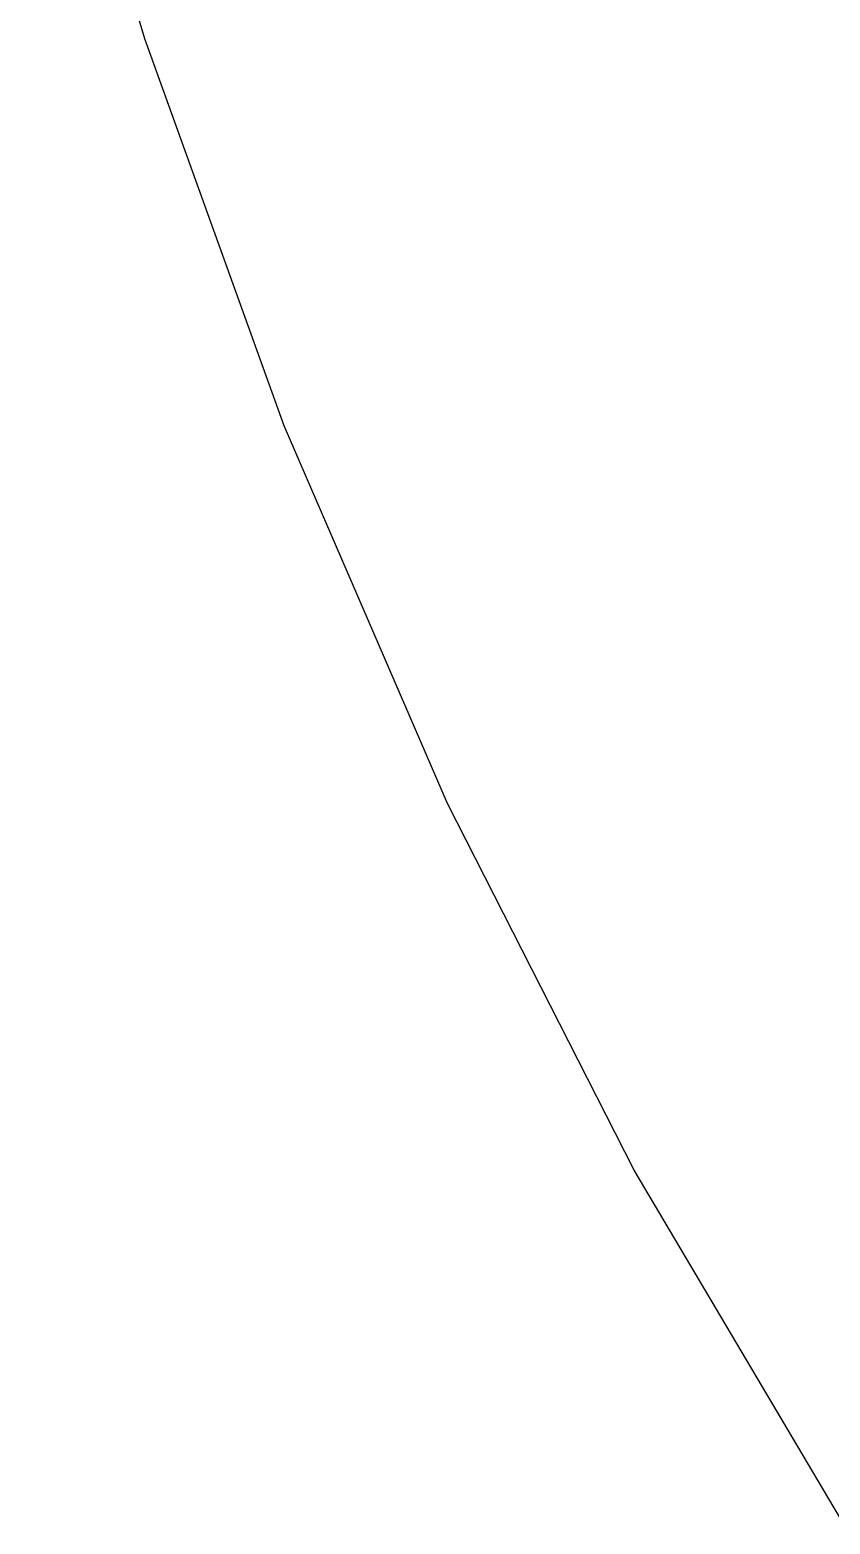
# Model space of a CAD drawing. Header units: millimetres. Extents: x 0 to 420, y 0 to 297.
# Drawn here: x 180.922 to 183.365, y 233.283 to 237.847 of the extents above; entities that cross this region are included whole.
import ezdxf

# ---------------------------------------------------------------- set-up
doc = ezdxf.new("R2010")
doc.units = ezdxf.units.MM
doc.linetypes.add('DASHED', pattern=[1.524, 1.27, -0.254])
doc.layers.add('HIDDEN', color=8, linetype='DASHED', lineweight=25)

msp = doc.modelspace()

# ---------------------------------------------------------------- linework, layer by layer
at = {"layer": 'HIDDEN'}
for points in [[(181.27212, 237.81966), (180.92158, 239.0262)], [(181.27212, 237.81966), (180.92158, 239.0262)], [(181.69772, 236.63751), (181.27212, 237.81966)], [(181.69772, 236.63751), (181.27212, 237.81966)], [(182.19671, 235.48441), (181.69772, 236.63751)], [(182.19671, 235.48441), (181.69772, 236.63751)], [(182.76711, 234.36493), (182.19671, 235.48441)], [(182.76711, 234.36493), (182.19671, 235.48441)], [(183.40669, 233.28346), (182.76711, 234.36493)], [(183.40669, 233.28346), (182.76711, 234.36493)]]:
    msp.add_lwpolyline(points, dxfattribs=at)

doc.saveas('drawing.dxf')
